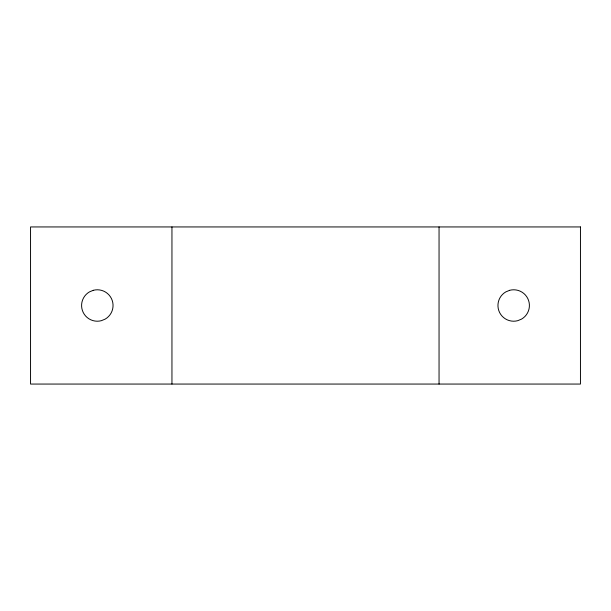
<?xml version="1.0" encoding="UTF-8"?>
<svg xmlns="http://www.w3.org/2000/svg" width="611" height="611" viewBox="0 0 611 611"><rect width="100%" height="100%" fill="white"/><g stroke="black" fill="none" stroke-linecap="round" stroke-linejoin="round"><path stroke-width="0.92" d="M439.049 226.941L439.049 384.059M171.951 226.941L171.951 384.059M93.254 290.324L89.466 291.89A15.71 15.71 0 0 0 101.388 320.676L105.176 319.11A15.71 15.71 0 0 0 93.254 290.324M509.612 290.324L505.824 291.89A15.71 15.71 0 0 0 517.746 320.676L521.534 319.11A15.71 15.71 0 0 0 509.612 290.324M580.45 226.941L30.55 226.941L30.55 384.059L580.45 384.059L580.45 226.941"/></g></svg>
